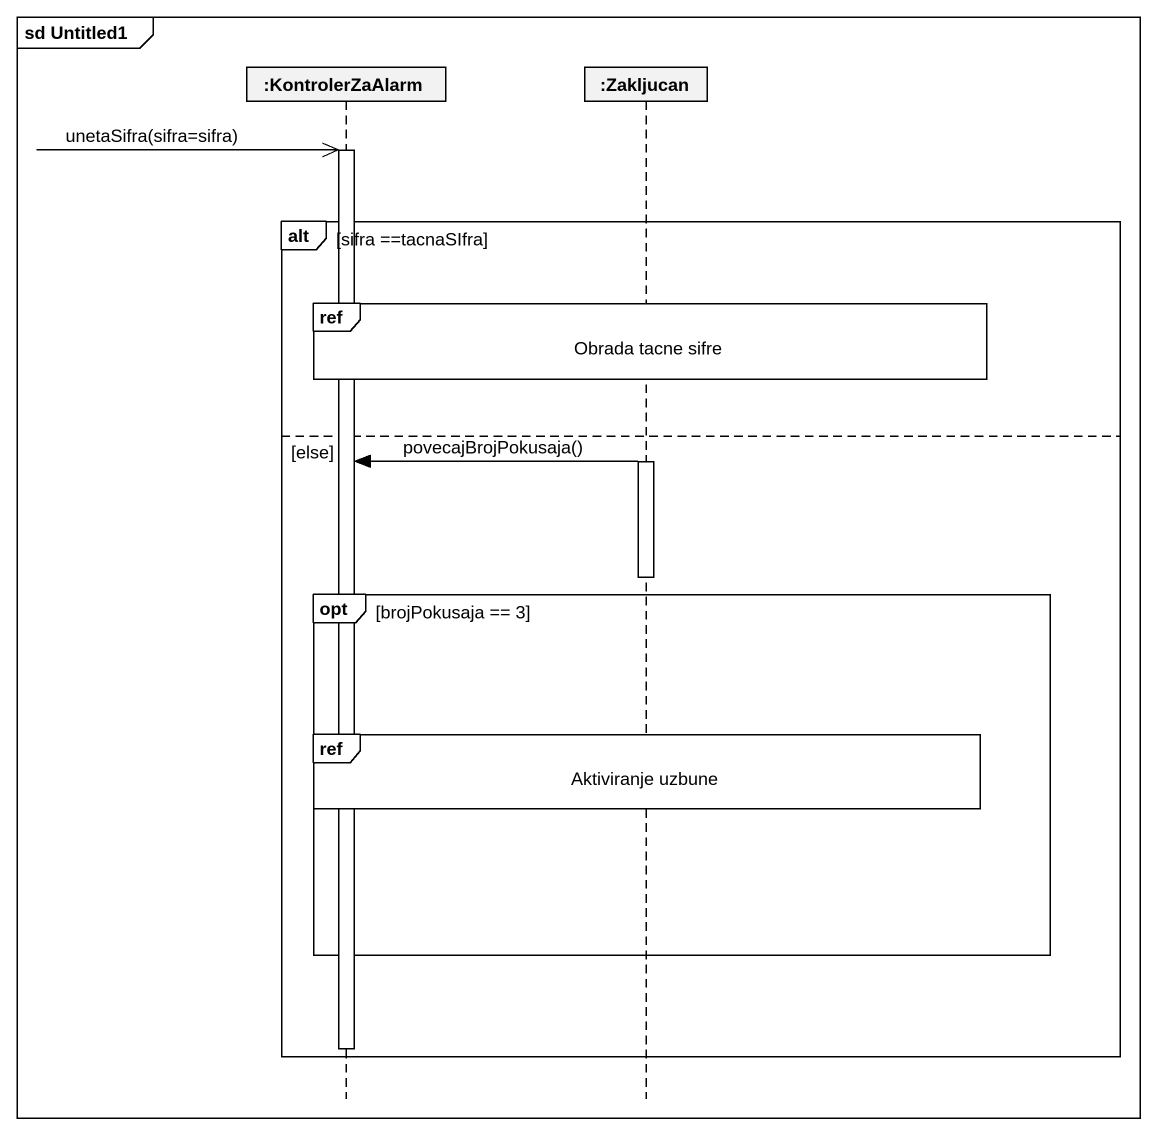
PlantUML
@startuml
mainframe sd Untitled1
hide footbox
participant ":KontrolerZaAlarm" as KontrolerZaAlarm
participant ":Zakljucan" as Zakljucan

KontrolerZaAlarm ->> KontrolerZaAlarm : unetaSifra(sifra=sifra)
activate KontrolerZaAlarm
alt sifra ==tacnaSIfra
  ref over KontrolerZaAlarm, Zakljucan : Obrada tacne sifre
else else
  activate Zakljucan
  Zakljucan -> KontrolerZaAlarm : povecajBrojPokusaja()
  deactivate Zakljucan
  opt brojPokusaja == 3
    ref over KontrolerZaAlarm, Zakljucan : Aktiviranje uzbune
  end
  deactivate KontrolerZaAlarm
end
@enduml
